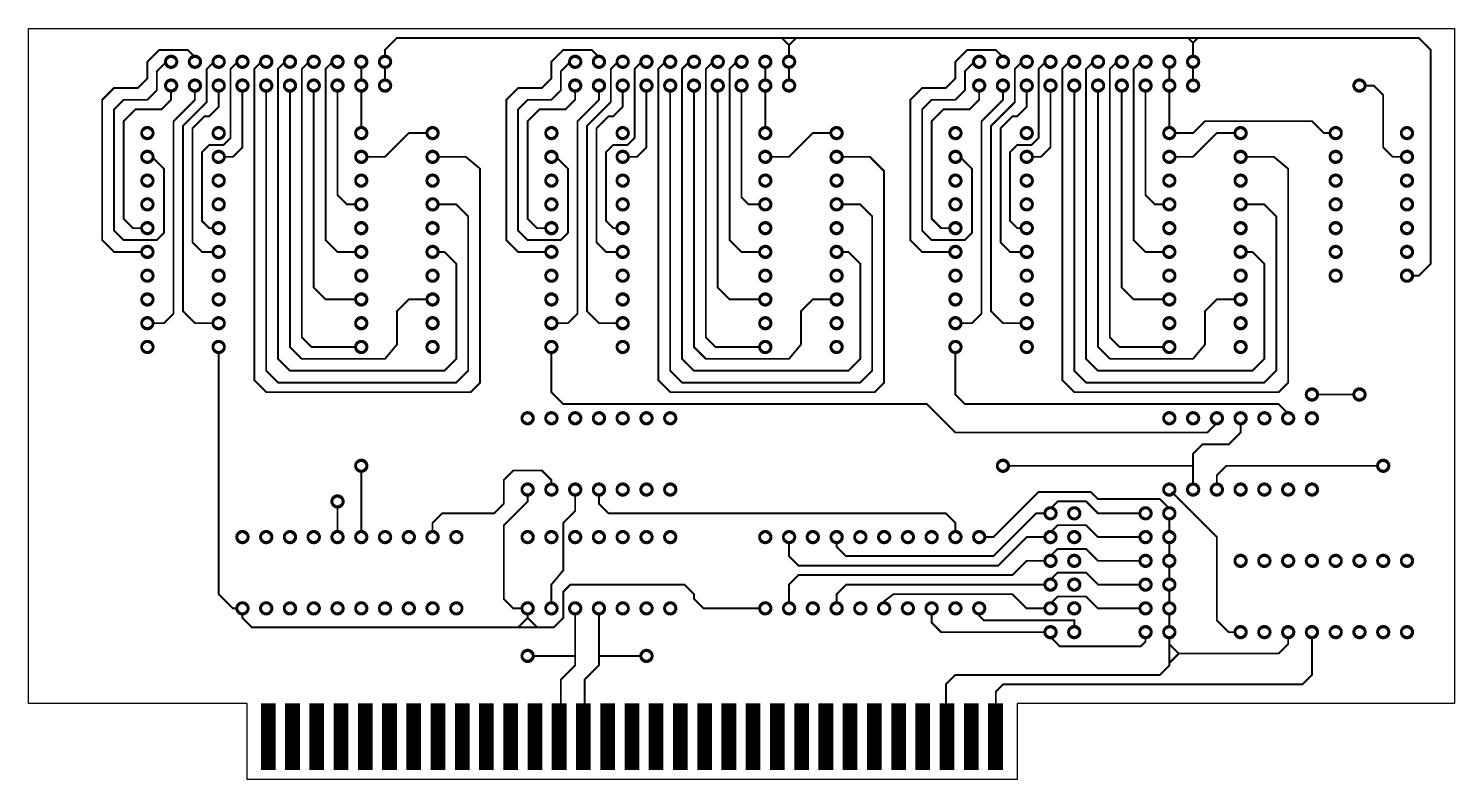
# Model space of a CAD drawing. Header units: millimetres. Extents: x 12 to 163, y 30 to 194.
# Drawn here: x 12.5 to 162.5, y 114.5 to 193.5 of the extents above; entities that cross this region are included whole.
import ezdxf

# ---------------------------------------------------------------- set-up
doc = ezdxf.new("R2010")
doc.units = ezdxf.units.MM
for name, color, linetype in [('Furos', 7, 'Continuous'), ('Pontos verso', 7, 'Continuous'), ('Trilhas verso', 7, 'Continuous')]:
    doc.layers.add(name, color=color, linetype=linetype)

msp = doc.modelspace()

# ---------------------------------------------------------------- linework, layer by layer
at = {"layer": 'Furos'}
for centre in [(27.5, 190), (30, 190), (32.5, 190), (35, 190), (37.5, 190), (40, 190), (42.5, 190), (45, 190), (47.5, 190), (50, 190), (70, 190), (72.5, 190), (75, 190), (77.5, 190), (80, 190), (82.5, 190), (85, 190), (87.5, 190), (90, 190), (92.5, 190), (112.5, 190), (115, 190), (117.5, 190), (120, 190), (122.5, 190), (125, 190), (127.5, 190), (130, 190), (132.5, 190), (135, 190), (27.5, 187.5), (30, 187.5), (32.5, 187.5), (35, 187.5), (37.5, 187.5), (40, 187.5), (42.5, 187.5), (45, 187.5), (47.5, 187.5), (50, 187.5), (70, 187.5), (72.5, 187.5), (75, 187.5), (77.5, 187.5), (80, 187.5), (82.5, 187.5), (85, 187.5), (87.5, 187.5), (90, 187.5), (92.5, 187.5), (112.5, 187.5), (115, 187.5), (117.5, 187.5), (120, 187.5), (122.5, 187.5), (125, 187.5), (127.5, 187.5), (130, 187.5), (132.5, 187.5), (135, 187.5), (152.5, 187.5), (25, 182.5), (32.5, 182.5), (47.5, 182.5), (55, 182.5), (67.5, 182.5), (75, 182.5), (90, 182.5), (97.5, 182.5), (110, 182.5), (117.5, 182.5), (132.5, 182.5), (140, 182.5), (150, 182.5), (157.5, 182.5), (25, 180), (32.5, 180), (47.5, 180), (55, 180), (67.5, 180), (75, 180), (90, 180), (97.5, 180), (110, 180), (117.5, 180), (132.5, 180), (140, 180), (150, 180), (157.5, 180), (25, 177.5), (32.5, 177.5), (47.5, 177.5), (55, 177.5), (67.5, 177.5), (75, 177.5), (90, 177.5), (97.5, 177.5), (110, 177.5), (117.5, 177.5), (132.5, 177.5), (140, 177.5), (150, 177.5), (157.5, 177.5), (25, 175), (32.5, 175), (47.5, 175), (55, 175), (67.5, 175), (75, 175), (90, 175), (97.5, 175), (110, 175), (117.5, 175), (132.5, 175), (140, 175), (150, 175), (157.5, 175), (25, 172.5), (32.5, 172.5), (47.5, 172.5), (55, 172.5), (67.5, 172.5), (75, 172.5), (90, 172.5), (97.5, 172.5), (110, 172.5), (117.5, 172.5), (132.5, 172.5), (140, 172.5), (150, 172.5), (157.5, 172.5), (25, 170), (32.5, 170), (47.5, 170), (55, 170), (67.5, 170), (75, 170), (90, 170), (97.5, 170), (110, 170), (117.5, 170), (132.5, 170), (140, 170), (150, 170), (157.5, 170), (25, 167.5), (32.5, 167.5), (47.5, 167.5), (55, 167.5), (67.5, 167.5), (75, 167.5), (90, 167.5), (97.5, 167.5), (110, 167.5), (117.5, 167.5), (132.5, 167.5), (140, 167.5), (150, 167.5), (157.5, 167.5), (25, 165), (32.5, 165), (47.5, 165), (55, 165), (67.5, 165), (75, 165), (90, 165), (97.5, 165), (110, 165), (117.5, 165), (132.5, 165), (140, 165), (25, 162.5), (32.5, 162.5), (47.5, 162.5), (55, 162.5), (67.5, 162.5), (75, 162.5), (90, 162.5), (97.5, 162.5), (110, 162.5), (117.5, 162.5), (132.5, 162.5), (140, 162.5), (25, 160), (32.5, 160), (47.5, 160), (55, 160), (67.5, 160), (75, 160), (90, 160), (97.5, 160), (110, 160), (117.5, 160), (132.5, 160), (140, 160), (147.5, 155), (152.5, 155), (65, 152.5), (67.5, 152.5), (70, 152.5), (72.5, 152.5), (75, 152.5), (77.5, 152.5), (80, 152.5), (132.5, 152.5), (135, 152.5), (137.5, 152.5), (140, 152.5), (142.5, 152.5), (145, 152.5), (147.5, 152.5), (47.5, 147.5), (115, 147.5), (155, 147.5), (65, 145), (67.5, 145), (70, 145), (72.5, 145), (75, 145), (77.5, 145), (80, 145), (132.5, 145), (135, 145), (137.5, 145), (140, 145), (142.5, 145), (145, 145), (147.5, 145), (45, 143.75), (120, 142.5), (122.5, 142.5), (130, 142.5), (132.5, 142.5), (35, 140), (37.5, 140), (40, 140), (42.5, 140), (45, 140), (47.5, 140), (50, 140), (52.5, 140), (55, 140), (57.5, 140), (65, 140), (67.5, 140), (70, 140), (72.5, 140), (75, 140), (77.5, 140), (80, 140), (90, 140), (92.5, 140), (95, 140), (97.5, 140), (100, 140), (102.5, 140), (105, 140), (107.5, 140), (110, 140), (112.5, 140), (120, 140), (122.5, 140), (130, 140), (132.5, 140), (120, 137.5), (122.5, 137.5), (130, 137.5), (132.5, 137.5), (140, 137.5), (142.5, 137.5), (145, 137.5), (147.5, 137.5), (150, 137.5), (152.5, 137.5), (155, 137.5), (157.5, 137.5), (120, 135), (122.5, 135), (130, 135), (132.5, 135), (35, 132.5), (37.5, 132.5), (40, 132.5), (42.5, 132.5), (45, 132.5), (47.5, 132.5), (50, 132.5), (52.5, 132.5), (55, 132.5), (57.5, 132.5), (65, 132.5), (67.5, 132.5), (70, 132.5), (72.5, 132.5), (75, 132.5), (77.5, 132.5), (80, 132.5), (90, 132.5), (92.5, 132.5), (95, 132.5), (97.5, 132.5), (100, 132.5), (102.5, 132.5), (105, 132.5), (107.5, 132.5), (110, 132.5), (112.5, 132.5), (120, 132.5), (122.5, 132.5), (130, 132.5), (132.5, 132.5), (120, 130), (122.5, 130), (130, 130), (132.5, 130), (140, 130), (142.5, 130), (145, 130), (147.5, 130), (150, 130), (152.5, 130), (155, 130), (157.5, 130), (65, 127.5), (77.5, 127.5)]:
    msp.add_circle(centre, 0.5, dxfattribs=at)
at = {"layer": 'Pontos verso', "const_width": 0.25}
for points in [[(28.13, 190, -1), (26.88, 190, -1)], [(30.63, 190, -1), (29.38, 190, -1)], [(33.13, 190, -1), (31.88, 190, -1)], [(35.63, 190, -1), (34.38, 190, -1)], [(38.13, 190, -1), (36.88, 190, -1)], [(40.63, 190, -1), (39.38, 190, -1)], [(43.13, 190, -1), (41.88, 190, -1)], [(45.63, 190, -1), (44.38, 190, -1)], [(48.13, 190, -1), (46.88, 190, -1)], [(50.63, 190, -1), (49.38, 190, -1)], [(70.63, 190, -1), (69.38, 190, -1)], [(73.13, 190, -1), (71.88, 190, -1)], [(75.63, 190, -1), (74.38, 190, -1)], [(78.13, 190, -1), (76.88, 190, -1)], [(80.63, 190, -1), (79.38, 190, -1)], [(83.13, 190, -1), (81.88, 190, -1)], [(85.63, 190, -1), (84.38, 190, -1)], [(88.13, 190, -1), (86.88, 190, -1)], [(90.63, 190, -1), (89.38, 190, -1)], [(93.13, 190, -1), (91.88, 190, -1)], [(113.13, 190, -1), (111.88, 190, -1)], [(115.63, 190, -1), (114.38, 190, -1)], [(118.13, 190, -1), (116.88, 190, -1)], [(120.63, 190, -1), (119.38, 190, -1)], [(123.13, 190, -1), (121.88, 190, -1)], [(125.63, 190, -1), (124.38, 190, -1)], [(128.13, 190, -1), (126.88, 190, -1)], [(130.63, 190, -1), (129.38, 190, -1)], [(133.13, 190, -1), (131.88, 190, -1)], [(135.63, 190, -1), (134.38, 190, -1)], [(28.13, 187.5, -1), (26.88, 187.5, -1)], [(30.63, 187.5, -1), (29.38, 187.5, -1)], [(33.13, 187.5, -1), (31.88, 187.5, -1)], [(35.63, 187.5, -1), (34.38, 187.5, -1)], [(38.13, 187.5, -1), (36.88, 187.5, -1)], [(40.63, 187.5, -1), (39.38, 187.5, -1)], [(43.13, 187.5, -1), (41.88, 187.5, -1)], [(45.63, 187.5, -1), (44.38, 187.5, -1)], [(48.13, 187.5, -1), (46.88, 187.5, -1)], [(50.63, 187.5, -1), (49.38, 187.5, -1)], [(70.63, 187.5, -1), (69.38, 187.5, -1)], [(73.13, 187.5, -1), (71.88, 187.5, -1)], [(75.63, 187.5, -1), (74.38, 187.5, -1)], [(78.13, 187.5, -1), (76.88, 187.5, -1)], [(80.63, 187.5, -1), (79.38, 187.5, -1)], [(83.13, 187.5, -1), (81.88, 187.5, -1)], [(85.63, 187.5, -1), (84.38, 187.5, -1)], [(88.13, 187.5, -1), (86.88, 187.5, -1)], [(90.63, 187.5, -1), (89.38, 187.5, -1)], [(93.13, 187.5, -1), (91.88, 187.5, -1)], [(113.13, 187.5, -1), (111.88, 187.5, -1)], [(115.63, 187.5, -1), (114.38, 187.5, -1)], [(118.13, 187.5, -1), (116.88, 187.5, -1)], [(120.63, 187.5, -1), (119.38, 187.5, -1)], [(123.13, 187.5, -1), (121.88, 187.5, -1)], [(125.63, 187.5, -1), (124.38, 187.5, -1)], [(128.13, 187.5, -1), (126.88, 187.5, -1)], [(130.63, 187.5, -1), (129.38, 187.5, -1)], [(133.13, 187.5, -1), (131.88, 187.5, -1)], [(135.63, 187.5, -1), (134.38, 187.5, -1)], [(153.13, 187.5, -1), (151.88, 187.5, -1)], [(25.63, 182.5, -1), (24.38, 182.5, -1)], [(33.13, 182.5, -1), (31.88, 182.5, -1)], [(48.13, 182.5, -1), (46.88, 182.5, -1)], [(55.63, 182.5, -1), (54.38, 182.5, -1)], [(68.13, 182.5, -1), (66.88, 182.5, -1)], [(75.63, 182.5, -1), (74.38, 182.5, -1)], [(90.63, 182.5, -1), (89.38, 182.5, -1)], [(98.13, 182.5, -1), (96.88, 182.5, -1)], [(110.63, 182.5, -1), (109.38, 182.5, -1)], [(118.13, 182.5, -1), (116.88, 182.5, -1)], [(133.13, 182.5, -1), (131.88, 182.5, -1)], [(140.63, 182.5, -1), (139.38, 182.5, -1)], [(150.63, 182.5, -1), (149.38, 182.5, -1)], [(158.13, 182.5, -1), (156.88, 182.5, -1)], [(25.63, 180, -1), (24.38, 180, -1)], [(33.13, 180, -1), (31.88, 180, -1)], [(48.13, 180, -1), (46.88, 180, -1)], [(55.63, 180, -1), (54.38, 180, -1)], [(68.13, 180, -1), (66.88, 180, -1)], [(75.63, 180, -1), (74.38, 180, -1)], [(90.63, 180, -1), (89.38, 180, -1)], [(98.13, 180, -1), (96.88, 180, -1)], [(110.63, 180, -1), (109.38, 180, -1)], [(118.13, 180, -1), (116.88, 180, -1)], [(133.13, 180, -1), (131.88, 180, -1)], [(140.63, 180, -1), (139.38, 180, -1)], [(150.63, 180, -1), (149.38, 180, -1)], [(158.13, 180, -1), (156.88, 180, -1)], [(25.63, 177.5, -1), (24.38, 177.5, -1)], [(33.13, 177.5, -1), (31.88, 177.5, -1)], [(48.13, 177.5, -1), (46.88, 177.5, -1)], [(55.63, 177.5, -1), (54.38, 177.5, -1)], [(68.13, 177.5, -1), (66.88, 177.5, -1)], [(75.63, 177.5, -1), (74.38, 177.5, -1)], [(90.63, 177.5, -1), (89.38, 177.5, -1)], [(98.13, 177.5, -1), (96.88, 177.5, -1)], [(110.63, 177.5, -1), (109.38, 177.5, -1)], [(118.13, 177.5, -1), (116.88, 177.5, -1)], [(133.13, 177.5, -1), (131.88, 177.5, -1)], [(140.63, 177.5, -1), (139.38, 177.5, -1)], [(150.63, 177.5, -1), (149.38, 177.5, -1)], [(158.13, 177.5, -1), (156.88, 177.5, -1)], [(25.63, 175, -1), (24.38, 175, -1)], [(33.13, 175, -1), (31.88, 175, -1)], [(48.13, 175, -1), (46.88, 175, -1)], [(55.63, 175, -1), (54.38, 175, -1)], [(68.13, 175, -1), (66.88, 175, -1)], [(75.63, 175, -1), (74.38, 175, -1)], [(90.63, 175, -1), (89.38, 175, -1)], [(98.13, 175, -1), (96.88, 175, -1)], [(110.63, 175, -1), (109.38, 175, -1)], [(118.13, 175, -1), (116.88, 175, -1)], [(133.13, 175, -1), (131.88, 175, -1)], [(140.63, 175, -1), (139.38, 175, -1)], [(150.63, 175, -1), (149.38, 175, -1)], [(158.13, 175, -1), (156.88, 175, -1)], [(25.63, 172.5, -1), (24.38, 172.5, -1)], [(33.13, 172.5, -1), (31.88, 172.5, -1)], [(48.13, 172.5, -1), (46.88, 172.5, -1)], [(55.63, 172.5, -1), (54.38, 172.5, -1)], [(68.13, 172.5, -1), (66.88, 172.5, -1)], [(75.63, 172.5, -1), (74.38, 172.5, -1)], [(90.63, 172.5, -1), (89.38, 172.5, -1)], [(98.13, 172.5, -1), (96.88, 172.5, -1)], [(110.63, 172.5, -1), (109.38, 172.5, -1)], [(118.13, 172.5, -1), (116.88, 172.5, -1)], [(133.13, 172.5, -1), (131.88, 172.5, -1)], [(140.63, 172.5, -1), (139.38, 172.5, -1)], [(150.63, 172.5, -1), (149.38, 172.5, -1)], [(158.13, 172.5, -1), (156.88, 172.5, -1)], [(25.63, 170, -1), (24.38, 170, -1)], [(33.13, 170, -1), (31.88, 170, -1)], [(48.13, 170, -1), (46.88, 170, -1)], [(55.63, 170, -1), (54.38, 170, -1)], [(68.13, 170, -1), (66.88, 170, -1)], [(75.63, 170, -1), (74.38, 170, -1)], [(90.63, 170, -1), (89.38, 170, -1)], [(98.13, 170, -1), (96.88, 170, -1)], [(110.63, 170, -1), (109.38, 170, -1)], [(118.13, 170, -1), (116.88, 170, -1)], [(133.13, 170, -1), (131.88, 170, -1)], [(140.63, 170, -1), (139.38, 170, -1)], [(150.63, 170, -1), (149.38, 170, -1)], [(158.13, 170, -1), (156.88, 170, -1)], [(25.63, 167.5, -1), (24.38, 167.5, -1)], [(33.13, 167.5, -1), (31.88, 167.5, -1)], [(48.13, 167.5, -1), (46.88, 167.5, -1)], [(55.63, 167.5, -1), (54.38, 167.5, -1)], [(68.13, 167.5, -1), (66.88, 167.5, -1)], [(75.63, 167.5, -1), (74.38, 167.5, -1)], [(90.63, 167.5, -1), (89.38, 167.5, -1)], [(98.13, 167.5, -1), (96.88, 167.5, -1)], [(110.63, 167.5, -1), (109.38, 167.5, -1)], [(118.13, 167.5, -1), (116.88, 167.5, -1)], [(133.13, 167.5, -1), (131.88, 167.5, -1)], [(140.63, 167.5, -1), (139.38, 167.5, -1)], [(150.63, 167.5, -1), (149.38, 167.5, -1)], [(158.13, 167.5, -1), (156.88, 167.5, -1)], [(25.63, 165, -1), (24.38, 165, -1)], [(33.13, 165, -1), (31.88, 165, -1)], [(48.13, 165, -1), (46.88, 165, -1)], [(55.63, 165, -1), (54.38, 165, -1)], [(68.13, 165, -1), (66.88, 165, -1)], [(75.63, 165, -1), (74.38, 165, -1)], [(90.63, 165, -1), (89.38, 165, -1)], [(98.13, 165, -1), (96.88, 165, -1)], [(110.63, 165, -1), (109.38, 165, -1)], [(118.13, 165, -1), (116.88, 165, -1)], [(133.13, 165, -1), (131.88, 165, -1)], [(140.63, 165, -1), (139.38, 165, -1)], [(25.63, 162.5, -1), (24.38, 162.5, -1)], [(33.13, 162.5, -1), (31.88, 162.5, -1)], [(48.13, 162.5, -1), (46.88, 162.5, -1)], [(55.63, 162.5, -1), (54.38, 162.5, -1)], [(68.13, 162.5, -1), (66.88, 162.5, -1)], [(75.63, 162.5, -1), (74.38, 162.5, -1)], [(90.63, 162.5, -1), (89.38, 162.5, -1)], [(98.13, 162.5, -1), (96.88, 162.5, -1)], [(110.63, 162.5, -1), (109.38, 162.5, -1)], [(118.13, 162.5, -1), (116.88, 162.5, -1)], [(133.13, 162.5, -1), (131.88, 162.5, -1)], [(140.63, 162.5, -1), (139.38, 162.5, -1)], [(25.63, 160, -1), (24.38, 160, -1)], [(33.13, 160, -1), (31.88, 160, -1)], [(48.13, 160, -1), (46.88, 160, -1)], [(55.63, 160, -1), (54.38, 160, -1)], [(68.13, 160, -1), (66.88, 160, -1)], [(75.63, 160, -1), (74.38, 160, -1)], [(90.63, 160, -1), (89.38, 160, -1)], [(98.13, 160, -1), (96.88, 160, -1)], [(110.63, 160, -1), (109.38, 160, -1)], [(118.13, 160, -1), (116.88, 160, -1)], [(133.13, 160, -1), (131.88, 160, -1)], [(140.63, 160, -1), (139.38, 160, -1)], [(148.13, 155, -1), (146.88, 155, -1)], [(153.13, 155, -1), (151.88, 155, -1)], [(65.63, 152.5, -1), (64.38, 152.5, -1)], [(68.13, 152.5, -1), (66.88, 152.5, -1)], [(70.63, 152.5, -1), (69.38, 152.5, -1)], [(73.13, 152.5, -1), (71.88, 152.5, -1)], [(75.63, 152.5, -1), (74.38, 152.5, -1)], [(78.13, 152.5, -1), (76.88, 152.5, -1)], [(80.63, 152.5, -1), (79.38, 152.5, -1)], [(133.13, 152.5, -1), (131.88, 152.5, -1)], [(135.63, 152.5, -1), (134.38, 152.5, -1)], [(138.13, 152.5, -1), (136.88, 152.5, -1)], [(140.63, 152.5, -1), (139.38, 152.5, -1)], [(143.13, 152.5, -1), (141.88, 152.5, -1)], [(145.63, 152.5, -1), (144.38, 152.5, -1)], [(148.13, 152.5, -1), (146.88, 152.5, -1)], [(48.13, 147.5, -1), (46.88, 147.5, -1)], [(115.63, 147.5, -1), (114.38, 147.5, -1)], [(155.63, 147.5, -1), (154.38, 147.5, -1)], [(65.63, 145, -1), (64.38, 145, -1)], [(68.13, 145, -1), (66.88, 145, -1)], [(70.63, 145, -1), (69.38, 145, -1)], [(73.13, 145, -1), (71.88, 145, -1)], [(75.63, 145, -1), (74.38, 145, -1)], [(78.13, 145, -1), (76.88, 145, -1)], [(80.63, 145, -1), (79.38, 145, -1)], [(133.13, 145, -1), (131.88, 145, -1)], [(135.63, 145, -1), (134.38, 145, -1)], [(138.13, 145, -1), (136.88, 145, -1)], [(140.63, 145, -1), (139.38, 145, -1)], [(143.13, 145, -1), (141.88, 145, -1)], [(145.63, 145, -1), (144.38, 145, -1)], [(148.13, 145, -1), (146.88, 145, -1)], [(45.63, 143.75, -1), (44.38, 143.75, -1)], [(120.63, 142.5, -1), (119.38, 142.5, -1)], [(123.13, 142.5, -1), (121.88, 142.5, -1)], [(130.63, 142.5, -1), (129.38, 142.5, -1)], [(133.13, 142.5, -1), (131.88, 142.5, -1)], [(35.63, 140, -1), (34.38, 140, -1)], [(38.13, 140, -1), (36.88, 140, -1)], [(40.63, 140, -1), (39.38, 140, -1)], [(43.13, 140, -1), (41.88, 140, -1)], [(45.63, 140, -1), (44.38, 140, -1)], [(48.13, 140, -1), (46.88, 140, -1)], [(50.63, 140, -1), (49.38, 140, -1)], [(53.13, 140, -1), (51.88, 140, -1)], [(55.63, 140, -1), (54.38, 140, -1)], [(58.13, 140, -1), (56.88, 140, -1)], [(65.63, 140, -1), (64.38, 140, -1)], [(68.13, 140, -1), (66.88, 140, -1)], [(70.63, 140, -1), (69.38, 140, -1)], [(73.13, 140, -1), (71.88, 140, -1)], [(75.63, 140, -1), (74.38, 140, -1)], [(78.13, 140, -1), (76.88, 140, -1)], [(80.63, 140, -1), (79.38, 140, -1)], [(90.63, 140, -1), (89.38, 140, -1)], [(93.13, 140, -1), (91.88, 140, -1)], [(95.63, 140, -1), (94.38, 140, -1)], [(98.13, 140, -1), (96.88, 140, -1)], [(100.63, 140, -1), (99.38, 140, -1)], [(103.13, 140, -1), (101.88, 140, -1)], [(105.63, 140, -1), (104.38, 140, -1)], [(108.13, 140, -1), (106.88, 140, -1)], [(110.63, 140, -1), (109.38, 140, -1)], [(113.13, 140, -1), (111.88, 140, -1)], [(120.63, 140, -1), (119.38, 140, -1)], [(123.13, 140, -1), (121.88, 140, -1)], [(130.63, 140, -1), (129.38, 140, -1)], [(133.13, 140, -1), (131.88, 140, -1)], [(120.63, 137.5, -1), (119.38, 137.5, -1)], [(123.13, 137.5, -1), (121.88, 137.5, -1)], [(130.63, 137.5, -1), (129.38, 137.5, -1)], [(133.13, 137.5, -1), (131.88, 137.5, -1)], [(140.63, 137.5, -1), (139.38, 137.5, -1)], [(143.13, 137.5, -1), (141.88, 137.5, -1)], [(145.63, 137.5, -1), (144.38, 137.5, -1)], [(148.13, 137.5, -1), (146.88, 137.5, -1)], [(150.63, 137.5, -1), (149.38, 137.5, -1)], [(153.13, 137.5, -1), (151.88, 137.5, -1)], [(155.63, 137.5, -1), (154.38, 137.5, -1)], [(158.13, 137.5, -1), (156.88, 137.5, -1)], [(120.63, 135, -1), (119.38, 135, -1)], [(123.13, 135, -1), (121.88, 135, -1)], [(130.63, 135, -1), (129.38, 135, -1)], [(133.13, 135, -1), (131.88, 135, -1)], [(35.63, 132.5, -1), (34.38, 132.5, -1)], [(38.13, 132.5, -1), (36.88, 132.5, -1)], [(40.63, 132.5, -1), (39.38, 132.5, -1)], [(43.13, 132.5, -1), (41.88, 132.5, -1)], [(45.63, 132.5, -1), (44.38, 132.5, -1)], [(48.13, 132.5, -1), (46.88, 132.5, -1)], [(50.63, 132.5, -1), (49.38, 132.5, -1)], [(53.13, 132.5, -1), (51.88, 132.5, -1)], [(55.63, 132.5, -1), (54.38, 132.5, -1)], [(58.13, 132.5, -1), (56.88, 132.5, -1)], [(65.63, 132.5, -1), (64.38, 132.5, -1)], [(68.13, 132.5, -1), (66.88, 132.5, -1)], [(70.63, 132.5, -1), (69.38, 132.5, -1)], [(73.13, 132.5, -1), (71.88, 132.5, -1)], [(75.63, 132.5, -1), (74.38, 132.5, -1)], [(78.13, 132.5, -1), (76.88, 132.5, -1)], [(80.63, 132.5, -1), (79.38, 132.5, -1)], [(90.63, 132.5, -1), (89.38, 132.5, -1)], [(93.13, 132.5, -1), (91.88, 132.5, -1)], [(95.63, 132.5, -1), (94.38, 132.5, -1)], [(98.13, 132.5, -1), (96.88, 132.5, -1)], [(100.63, 132.5, -1), (99.38, 132.5, -1)], [(103.13, 132.5, -1), (101.88, 132.5, -1)], [(105.63, 132.5, -1), (104.38, 132.5, -1)], [(108.13, 132.5, -1), (106.88, 132.5, -1)], [(110.63, 132.5, -1), (109.38, 132.5, -1)], [(113.13, 132.5, -1), (111.88, 132.5, -1)], [(120.63, 132.5, -1), (119.38, 132.5, -1)], [(123.13, 132.5, -1), (121.88, 132.5, -1)], [(130.63, 132.5, -1), (129.38, 132.5, -1)], [(133.13, 132.5, -1), (131.88, 132.5, -1)], [(120.63, 130, -1), (119.38, 130, -1)], [(123.13, 130, -1), (121.88, 130, -1)], [(130.63, 130, -1), (129.38, 130, -1)], [(133.13, 130, -1), (131.88, 130, -1)], [(140.63, 130, -1), (139.38, 130, -1)], [(143.13, 130, -1), (141.88, 130, -1)], [(145.63, 130, -1), (144.38, 130, -1)], [(148.13, 130, -1), (146.88, 130, -1)], [(150.63, 130, -1), (149.38, 130, -1)], [(153.13, 130, -1), (151.88, 130, -1)], [(155.63, 130, -1), (154.38, 130, -1)], [(158.13, 130, -1), (156.88, 130, -1)], [(65.63, 127.5, -1), (64.38, 127.5, -1)], [(78.13, 127.5, -1), (76.88, 127.5, -1)]]:
    msp.add_lwpolyline(points, format="xyb", close=True, dxfattribs=at)
at = {"layer": 'Trilhas verso'}
for p, q in [((12.5, 193.5), (162.5, 193.5)), ((12.5, 122.5), (12.5, 193.5)), ((162.5, 193.5), (162.5, 122.5)), ((35.5, 122.5), (12.5, 122.5)), ((35.5, 114.5), (35.5, 122.5)), ((162.5, 122.5), (116.5, 122.5)), ((116.5, 122.5), (116.5, 114.5)), ((116.5, 114.5), (35.5, 114.5))]:
    msp.add_line(p, q, dxfattribs=at)
for points, const_width in [([(158, 167.5), (158.75, 167.5), (160, 168.75), (160, 191.25), (158.75, 192.5), (51.25, 192.5), (50, 191.25), (50, 190.5)], 0.2), ([(92.5, 191.75), (91.75, 192.5)], 0.2), ([(92.5, 190.5), (92.5, 191.75), (93.25, 192.5)], 0.2), ([(135, 192), (134.5, 192.5)], 0.2), ([(135, 190.5), (135, 192), (135.5, 192.5)], 0.2), ([(24.5, 170), (21.5, 170), (20.25, 171.25), (20.25, 186), (21.5, 187.25), (24, 187.25), (25, 188.25), (25, 190), (26.25, 191.25), (29.25, 191.25), (30, 190.5)], 0.2), ([(67, 170), (64, 170), (62.75, 171.25), (62.75, 186), (64, 187.25), (66.5, 187.25), (67.5, 188.25), (67.5, 190), (68.75, 191.25), (71.75, 191.25), (72.5, 190.5)], 0.2), ([(109.5, 170), (106.5, 170), (105.25, 171.25), (105.25, 186), (106.5, 187.25), (109, 187.25), (110, 188.25), (110, 190), (111.25, 191.25), (114.25, 191.25), (115, 190.5)], 0.2), ([(25.5, 180), (26.75, 178.75), (26.75, 172), (26, 171.25), (22.5, 171.25), (21.5, 172.25), (21.5, 185), (22.5, 186), (25, 186), (26, 187), (26, 189), (27, 190)], 0.2), ([(32, 162.5), (30, 162.5), (28.75, 163.75), (28.75, 183.25), (31.25, 185.75), (31.25, 189.25), (32, 190)], 0.2), ([(32, 172.5), (31.5, 172.5), (30.75, 173.25), (30.75, 180.5), (31.5, 181.25), (33, 181.25), (33.75, 182), (33.75, 189.25), (34.5, 190)], 0.2), ([(55.5, 180), (58.5, 180), (60, 178.75), (60, 156.25), (59, 155.25), (37.5, 155.25), (36.25, 156.5), (36.25, 189.25), (37, 190)], 0.2), ([(55.5, 170), (56.25, 170), (57.5, 168.75), (57.5, 158.75), (56.25, 157.5), (40, 157.5), (38.75, 158.75), (38.75, 189.25), (39.5, 190)], 0.2), ([(47, 160), (42.25, 160), (41.25, 161), (41.25, 189.25), (42, 190)], 0.2), ([(47, 170), (45, 170), (43.75, 171.25), (43.75, 189.25), (44.5, 190)], 0.2), ([(47.5, 188), (47.5, 189.5)], 0.2), ([(50, 189.5), (50, 188)], 0.2), ([(68, 180), (69.25, 178.75), (69.25, 172), (68.5, 171.25), (65, 171.25), (64, 172.25), (64, 185), (65, 186), (67.5, 186), (68.5, 187), (68.5, 189), (69.5, 190)], 0.2), ([(74.5, 162.5), (72.5, 162.5), (71.25, 163.75), (71.25, 183.25), (73.75, 185.75), (73.75, 189.25), (74.5, 190)], 0.2), ([(74.5, 172.5), (74, 172.5), (73.25, 173.25), (73.25, 180.5), (74, 181.25), (75.5, 181.25), (76.25, 182), (76.25, 189.25), (77, 190)], 0.2), ([(98, 180), (101, 180), (102.5, 178.5), (102.5, 156.25), (101.5, 155.25), (80, 155.25), (78.75, 156.5), (78.75, 189.25), (79.5, 190)], 0.2), ([(98, 170), (98.75, 170), (100, 168.75), (100, 158.75), (98.75, 157.5), (82.5, 157.5), (81.25, 158.75), (81.25, 189.25), (82, 190)], 0.2), ([(89.5, 160), (84.75, 160), (83.75, 161), (83.75, 189.25), (84.5, 190)], 0.2), ([(89.5, 170), (87.5, 170), (86.25, 171.25), (86.25, 189.25), (87, 190)], 0.2), ([(90, 188), (90, 189.5)], 0.2), ([(92.5, 189.5), (92.5, 188)], 0.2), ([(110.5, 180), (111.75, 178.75), (111.75, 172), (111, 171.25), (107.5, 171.25), (106.5, 172.25), (106.5, 185), (107.5, 186), (110, 186), (111, 187), (111, 189), (112, 190)], 0.2), ([(117, 162.5), (115, 162.5), (113.75, 163.75), (113.75, 183.25), (116.25, 185.75), (116.25, 189.25), (117, 190)], 0.2), ([(117, 172.5), (116.5, 172.5), (115.75, 173.25), (115.75, 180.5), (116.5, 181.25), (118, 181.25), (118.75, 182), (118.75, 189.25), (119.5, 190)], 0.2), ([(140.5, 180), (143.5, 180), (145, 178.75), (145, 156.25), (144, 155.25), (122.5, 155.25), (121.25, 156.5), (121.25, 189.25), (122, 190)], 0.2), ([(140.5, 170), (141.25, 170), (142.5, 168.75), (142.5, 158.75), (141.25, 157.5), (125, 157.5), (123.75, 158.75), (123.75, 189.25), (124.5, 190)], 0.2), ([(132, 160), (127.25, 160), (126.25, 161), (126.25, 189.25), (127, 190)], 0.2), ([(132, 170), (130, 170), (128.75, 171.25), (128.75, 189.25), (129.5, 190)], 0.2), ([(132.5, 188), (132.5, 189.5)], 0.2), ([(135, 189.5), (135, 188)], 0.2), ([(157, 180), (156, 180), (155, 181), (155, 186.5), (154, 187.5), (153, 187.5)], 0.2), ([(24.5, 172.5), (23.5, 172.5), (22.5, 173.5), (22.5, 183.75), (23.75, 185), (26.5, 185), (27.5, 186), (27.5, 187)], 0.2), ([(25.5, 162.5), (26.75, 162.5), (27.75, 163.5), (27.75, 183.75), (30, 186), (30, 187)], 0.2), ([(32, 170), (30.75, 170), (29.75, 171), (29.75, 183), (31, 184.25), (31.5, 184.25), (32.5, 185.25), (32.5, 187)], 0.2), ([(33, 180), (34, 180), (35, 181), (35, 187)], 0.2), ([(55.5, 175), (57.5, 175), (58.75, 173.75), (58.75, 157.5), (57.5, 156.25), (38.75, 156.25), (37.5, 157.5), (37.5, 187)], 0.2), ([(54.5, 165), (52.5, 165), (51.25, 163.75), (51.25, 160.25), (50, 158.75), (41.25, 158.75), (40, 160), (40, 187)], 0.2), ([(47, 165), (43.75, 165), (42.5, 166.25), (42.5, 187)], 0.2), ([(47, 175), (46, 175), (45, 176), (45, 187)], 0.2), ([(47.5, 183), (47.5, 187)], 0.2), ([(67, 172.5), (66, 172.5), (65, 173.5), (65, 183.75), (66.25, 185), (69, 185), (70, 186), (70, 187)], 0.2), ([(68, 162.5), (69.25, 162.5), (70.25, 163.5), (70.25, 183.75), (72.5, 186), (72.5, 187)], 0.2), ([(74.5, 170), (73.25, 170), (72.25, 171), (72.25, 183), (73.5, 184.25), (74, 184.25), (75, 185.25), (75, 187)], 0.2), ([(75.5, 180), (76.5, 180), (77.5, 181), (77.5, 187)], 0.2), ([(98, 175), (100, 175), (101.25, 173.75), (101.25, 157.5), (100, 156.25), (81.25, 156.25), (80, 157.5), (80, 187)], 0.2), ([(97, 165), (95, 165), (93.75, 163.75), (93.75, 160.25), (92.5, 158.75), (83.75, 158.75), (82.5, 160), (82.5, 187)], 0.2), ([(89.5, 165), (86.25, 165), (85, 166.25), (85, 187)], 0.2), ([(89.5, 175), (88.25, 175), (87.5, 175.75), (87.5, 187)], 0.2), ([(90, 183), (90, 187)], 0.2), ([(109.5, 172.5), (108.5, 172.5), (107.5, 173.5), (107.5, 183.75), (108.75, 185), (111.5, 185), (112.5, 186), (112.5, 187)], 0.2), ([(110.5, 162.5), (111.75, 162.5), (112.75, 163.5), (112.75, 183.75), (115, 186), (115, 187)], 0.2), ([(117, 170), (115.75, 170), (114.75, 171), (114.75, 183), (116, 184.25), (116.5, 184.25), (117.5, 185.25), (117.5, 187)], 0.2), ([(118, 180), (119, 180), (120, 181), (120, 187)], 0.2), ([(140.5, 175), (142.5, 175), (143.75, 173.75), (143.75, 157.5), (142.5, 156.25), (123.75, 156.25), (122.5, 157.5), (122.5, 187)], 0.2), ([(139.5, 165), (137.5, 165), (136.25, 163.75), (136.25, 160.25), (135, 158.75), (126.25, 158.75), (125, 160), (125, 187)], 0.2), ([(132, 165), (128.75, 165), (127.5, 166.25), (127.5, 187)], 0.2), ([(132, 175), (131, 175), (130, 176), (130, 187)], 0.2), ([(132.5, 183), (132.5, 187)], 0.2), ([(133, 182.5), (135, 182.5), (136.25, 183.75), (147.5, 183.75), (148.75, 182.5), (149.5, 182.5)], 0.2), ([(54.5, 182.5), (52.5, 182.5), (50, 180), (48, 180)], 0.2), ([(97, 182.5), (95, 182.5), (92.5, 180), (90.5, 180)], 0.2), ([(139.5, 182.5), (137.5, 182.5), (135, 180), (133, 180)], 0.2), ([(32.5, 159.5), (32.5, 134), (34, 132.5), (34.5, 132.5)], 0.2), ([(137.5, 152), (136.5, 151), (110, 151), (107, 154), (68.75, 154), (67.5, 155.25), (67.5, 159.5)], 0.2), ([(145, 153), (144, 154), (111, 154), (110, 155), (110, 159.5)], 0.2), ([(152, 155), (148, 155)], 0.2), ([(135, 145.5), (135, 148.75), (136, 149.75), (138.75, 149.75), (140, 151), (140, 152)], 0.2), ([(47.5, 147), (47.5, 140.5)], 0.2), ([(67.5, 145.5), (67.5, 146), (66.5, 147), (63.5, 147), (62.5, 146), (62.5, 143.5), (61.5, 142.5), (56, 142.5), (55, 141.5), (55, 140.5)], 0.2), ([(115.5, 147.5), (135, 147.5)], 0.2), ([(137.5, 145.5), (137.5, 146.5), (138.5, 147.5), (154.5, 147.5)], 0.2), ([(64.5, 132.5), (63.5, 132.5), (62.5, 133.5), (62.5, 141.25), (65, 143.75), (65, 144.5)], 0.2), ([(67.5, 133), (67.5, 135), (68.75, 136.5), (68.75, 141.5), (70, 142.75), (70, 144.5)], 0.2), ([(110, 140.5), (110, 141.5), (109, 142.5), (73.5, 142.5), (72.5, 143.5), (72.5, 144.5)], 0.2), ([(132.5, 143), (131.5, 144), (125, 144), (124.25, 144.75), (118.75, 144.75), (114, 140), (113, 140)], 0.2), ([(132.75, 144.75), (137.5, 140), (137.5, 131.25), (138.75, 130), (139.5, 130)], 0.2), ([(45, 143.25), (45, 140.5)], 0.2), ([(119.5, 142.5), (118.5, 142.5), (117, 141), (114, 138), (98.5, 138), (97.5, 139), (97.5, 139.5)], 0.2), ([(120, 143), (120.75, 143.75), (123.75, 143.75), (125, 142.5), (129.5, 142.5)], 0.2), ([(120, 140.5), (120.75, 141.25), (123.75, 141.25), (125, 140), (129.5, 140)], 0.2), ([(132.5, 142), (132.5, 140.5)], 0.2), ([(119.5, 140), (117.5, 140), (114.5, 137), (93.5, 137), (92.5, 138), (92.5, 139.5)], 0.2), ([(132.5, 139.5), (132.5, 138)], 0.2), ([(120, 138), (120.75, 138.75), (123.75, 138.75), (125, 137.5), (129.5, 137.5)], 0.2), ([(119.5, 137.5), (117.5, 137.5), (116, 136), (93.5, 136), (92.5, 135), (92.5, 133)], 0.2), ([(132.5, 137), (132.5, 135.5)], 0.2), ([(89.5, 132.5), (83.5, 132.5), (82.5, 133.5), (82.5, 134), (81.5, 135), (69.5, 135), (68.75, 134.25), (68.75, 131.5), (67.75, 130.5), (66, 130.5), (65, 131.5), (65, 132)], 0.2), ([(119.5, 135), (98.5, 135), (97.5, 134), (97.5, 133)], 0.2), ([(120, 135.5), (120.75, 136.25), (123.75, 136.25), (125, 135), (129.5, 135)], 0.2), ([(119.5, 132.5), (117.5, 132.5), (116, 134), (111.25, 134), (109.75, 134), (108.75, 134), (107.5, 134), (103.5, 134), (102.5, 133.25), (102.5, 133)], 0.2), ([(120, 133), (120.75, 133.75), (123.75, 133.75), (125, 132.5), (129.5, 132.5)], 0.2), ([(132.5, 134.5), (132.5, 133)], 0.2), ([(66, 130.5), (36, 130.5), (35, 131.5), (35, 132)], 0.2), ([(70, 132), (70, 126.5), (68.5, 125), (68.5, 122.5)], 0.2), ([(71, 122.5), (71, 125), (72.5, 126.5), (72.5, 132)], 0.2), ([(119.5, 130), (108.5, 130), (107.5, 131), (107.5, 132)], 0.2), ([(122.5, 130.5), (122.5, 131.25), (113, 131.25), (112.5, 131.75), (112.5, 132)], 0.2), ([(132.5, 132), (132.5, 130.5)], 0.2), ([(65, 131.5), (64, 130.5)], 0.2), ([(147.5, 129.5), (147.5, 125.5), (146.5, 124.5), (115, 124.5), (114.25, 123.75), (114.25, 122.5)], 0.2), ([(120, 129.5), (121, 128.5), (129.5, 128.5), (130, 129), (130, 129.5)], 0.2), ([(145, 129.5), (145, 128.75), (144, 127.75), (133.5, 127.75), (132.5, 128.75), (132.5, 129.5)], 0.2), ([(65.5, 127.5), (70, 127.5)], 0.2), ([(77, 127.5), (72.5, 127.5)], 0.2), ([(132.5, 128.75), (132.5, 126.5), (131.5, 125.5), (110, 125.5), (109, 124.5), (109, 122.5)], 0.2), ([(133.5, 127.75), (132.5, 126.75)], 0.2), ([(37.72, 115.5), (37.72, 122.5)], 1.55), ([(40.27, 115.5), (40.27, 122.5)], 1.55), ([(42.82, 115.5), (42.82, 122.5)], 1.55), ([(45.37, 115.5), (45.37, 122.5)], 1.55), ([(47.92, 115.5), (47.92, 122.5)], 1.55), ([(50.47, 115.5), (50.47, 122.5)], 1.55), ([(53.02, 115.5), (53.02, 122.5)], 1.55), ([(55.57, 115.5), (55.57, 122.5)], 1.55), ([(58.12, 115.5), (58.12, 122.5)], 1.55), ([(60.67, 115.5), (60.67, 122.5)], 1.55), ([(63.22, 115.5), (63.22, 122.5)], 1.55), ([(65.77, 115.5), (65.77, 122.5)], 1.55), ([(68.32, 115.5), (68.32, 122.5)], 1.55), ([(70.87, 115.5), (70.87, 122.5)], 1.55), ([(73.42, 115.5), (73.42, 122.5)], 1.55), ([(75.97, 115.5), (75.97, 122.5)], 1.55), ([(78.52, 115.5), (78.52, 122.5)], 1.55), ([(81.07, 115.5), (81.07, 122.5)], 1.55), ([(83.62, 115.5), (83.62, 122.5)], 1.55), ([(86.17, 115.5), (86.17, 122.5)], 1.55), ([(88.72, 115.5), (88.72, 122.5)], 1.55), ([(91.27, 115.5), (91.27, 122.5)], 1.55), ([(93.82, 115.5), (93.82, 122.5)], 1.55), ([(96.37, 115.5), (96.37, 122.5)], 1.55), ([(98.92, 115.5), (98.92, 122.5)], 1.55), ([(101.47, 115.5), (101.47, 122.5)], 1.55), ([(104.02, 115.5), (104.02, 122.5)], 1.55), ([(106.57, 115.5), (106.57, 122.5)], 1.55), ([(109.12, 115.5), (109.12, 122.5)], 1.55), ([(111.67, 115.5), (111.67, 122.5)], 1.55), ([(114.22, 115.5), (114.22, 122.5)], 1.55)]:
    msp.add_lwpolyline(points, dxfattribs=dict(at, const_width=const_width))

doc.saveas('drawing.dxf')
